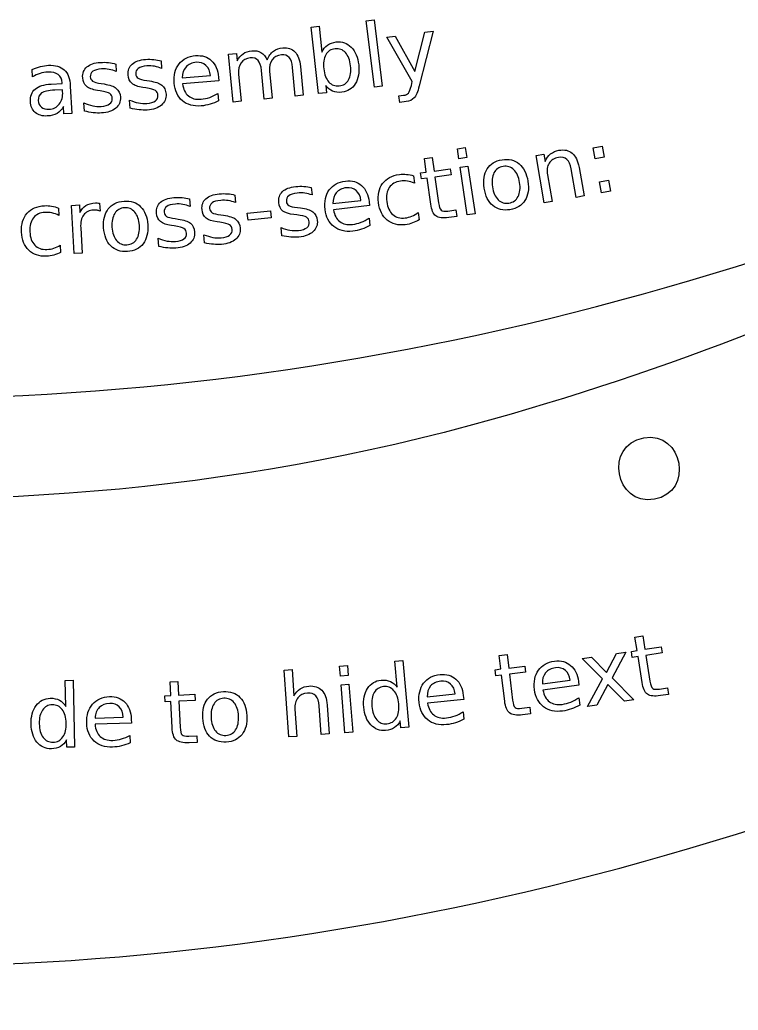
# Model space of a CAD drawing. Extents: x 2 to 268, y -2 to 104.
# Drawn here: x 216.63 to 239.65, y -0.57 to 31.19 of the extents above; entities that cross this region are included whole.
import ezdxf

# ---------------------------------------------------------------- set-up
doc = ezdxf.new("R2010")
doc.units = 0
doc.layers.add('all_text', color=7, linetype='CONTINUOUS')
doc.layers.add('original', color=7, linetype='CONTINUOUS')

msp = doc.modelspace()

# ---------------------------------------------------------------- linework, layer by layer
at = {"layer": 'all_text', "color": 7}
for points in [[(227.73503, 31.15632), (227.98671, 31.18722), (228.2478, 29.05895), (227.99613, 29.02805)], [(224.55821, 29.90715)], [(227.23188, 29.71202)], [(222.99976, 29.34899)], [(230.65722, 27.05226), (230.90808, 27.08916), (230.95478, 26.77149), (230.70392, 26.73459)], [(235.00523, 27.07716), (235.29102, 27.13076), (235.35552, 26.78674), (235.06973, 26.73314)], [(232.08865, 26.69958)], [(230.74462, 26.45782), (230.99548, 26.49472), (231.21992, 24.96772), (230.96905, 24.93082)], [(232.1221, 26.48723)], [(234.55344, 26.45587)], [(235.20972, 25.98685), (235.4955, 26.04045), (235.56, 25.69643), (235.27421, 25.64283)], [(219.97265, 25.37439)], [(219.98685, 25.15988)], [(227.82684, 25.35245)], [(223.92374, 24.98945), (224.66318, 25.05965), (224.68458, 24.83467), (223.94515, 24.76447)], [(236.05576, 10.90606), (235.61092, 10.08286), (236.30535, 9.38269), (236.00939, 9.33989), (235.47798, 9.87567), (235.12017, 9.21127), (234.82421, 9.16847), (235.30188, 10.0535), (234.65373, 10.70328), (234.94968, 10.74608), (235.43346, 10.26049), (235.7598, 10.86326)], [(226.87824, 10.46533), (227.13096, 10.48593), (227.15706, 10.1659), (226.90433, 10.1453)], [(226.92704, 9.86649), (227.17977, 9.88709), (227.30506, 8.34878), (227.05233, 8.32818)], [(234.53563, 9.97205)], [(223.15724, 9.64719)], [(228.72732, 9.78702)], [(223.16924, 9.43255)], [(226.4803, 9.21615)], [(230.84579, 9.52174)], [(227.91522, 9.17271)], [(217.2551, 8.61468)], [(220.2038, 8.76209)]]:
    msp.add_lwpolyline(points, close=True, dxfattribs=at)
for points in [[(226.43516, 29.07978), (226.46116, 28.84974), (226.20784, 28.82114), (225.96724, 30.95182), (226.22056, 30.98042), (226.31424, 30.15063)], [(229.18113, 29.08592), (229.21103, 29.20664), (228.3929, 30.63019), (228.65929, 30.66549), (229.29584, 29.53205), (229.61558, 30.79207), (229.88197, 30.82737), (229.43123, 29.06626)], [(221.16087, 29.86854), (221.16091, 29.86809)], [(221.16091, 29.86809), (221.17771, 29.62891)], [(223.64228, 29.44214), (223.72608, 28.57387), (223.47232, 28.54937), (223.32409, 30.08563), (223.57785, 30.11013), (223.60085, 29.87146)], [(217.04362, 29.3599), (217.03172, 29.59386)], [(219.70799, 29.76744), (219.70801, 29.76785)], [(219.70801, 29.76785), (219.72261, 29.52851)], [(224.63674, 29.53811), (224.72054, 28.66984), (224.46678, 28.64534), (224.37808, 29.56436)], [(225.62552, 29.69301), (225.71502, 28.76577), (225.46127, 28.74127), (225.37257, 29.66029)], [(220.70226, 29.23902), (220.79026, 29.22582)], [(221.84008, 29.32842), (222.74101, 29.40276)], [(222.99975, 29.34906), (223.00975, 29.22545), (221.84773, 29.13125)], [(217.63758, 29.12504), (217.99266, 29.14314), (217.99166, 29.16794)], [(218.00562, 28.88861), (218.00262, 28.94501), (217.7509, 28.93218)], [(218.25067, 29.06246), (218.29537, 28.18303), (218.04214, 28.17013), (218.03024, 28.40409)], [(218.25091, 29.06252), (218.25067, 29.06246)], [(219.20672, 28.90899), (219.11742, 28.92429)], [(219.24356, 29.14318), (219.33136, 29.12918)], [(220.66768, 29.00495), (220.57828, 29.01935)], [(220.16788, 28.35365), (220.14948, 28.61483)], [(222.9824, 28.82913), (223.0018, 28.59014)], [(229.01131, 28.56308), (228.81049, 28.53648), (228.78259, 28.74687), (228.93013, 28.76637)], [(218.70078, 28.26236), (218.68488, 28.5237)], [(229.80007, 25.27893), (229.68467, 26.10879), (229.5004, 26.08319), (229.4733, 26.27837), (229.65756, 26.30397), (229.59716, 26.73801), (229.84971, 26.77316)], [(229.84971, 26.77316), (229.91011, 26.33912), (230.42741, 26.41102), (230.45451, 26.21584), (229.93721, 26.14394), (230.05262, 25.31408)], [(233.54135, 26.21951), (233.69099, 25.36014), (233.43983, 25.31644), (233.17507, 26.83696), (233.42623, 26.88066), (233.46733, 26.64444)], [(234.55344, 26.45588), (234.71324, 25.53813), (234.46344, 25.49463), (234.30505, 26.40423)], [(229.24875, 26.18809), (229.24872, 26.18797)], [(229.24872, 26.18797), (229.27892, 25.95288)], [(225.97278, 25.80906), (225.9729, 25.8086)], [(225.9729, 25.8086), (225.9977, 25.57011)], [(222.06988, 25.44338), (222.06996, 25.44354)], [(222.06996, 25.44354), (222.08826, 25.20446)], [(223.52093, 25.56617), (223.52097, 25.56671)], [(223.52097, 25.56671), (223.54157, 25.32782)], [(217.87214, 25.15236), (217.87217, 25.15225)], [(217.87217, 25.15225), (217.88367, 24.91551)], [(218.5829, 24.51996), (218.6293, 23.70824), (218.37477, 23.69374), (218.28677, 25.23463), (218.54129, 25.24913), (218.55499, 25.00975)], [(219.18658, 25.30902), (219.20275, 25.04963)], [(225.53544, 25.16507), (225.62374, 25.15487)], [(226.66857, 25.29199), (227.56641, 25.39723)], [(227.82684, 25.35243), (227.84114, 25.22923), (226.68305, 25.09527)], [(230.35275, 25.05668), (230.61072, 25.09258), (230.63992, 24.88238), (230.38195, 24.84648)], [(221.61518, 24.81146), (221.70318, 24.79886)], [(223.07249, 24.93061), (223.16059, 24.91881)], [(225.50858, 24.92945), (225.41868, 24.94085)], [(227.82741, 24.83227), (227.85491, 24.59408)], [(229.40035, 25.00663), (229.43015, 24.77427)], [(221.58193, 24.57683), (221.49243, 24.59073)], [(223.04158, 24.69504), (222.95188, 24.70804)], [(225.03065, 24.2621), (225.00365, 24.52252)], [(221.08608, 23.92244), (221.06608, 24.1835)], [(222.55214, 24.03595), (222.52964, 24.29681)], [(217.93008, 23.96309), (217.94148, 23.7291)], [(236.57502, 9.93999), (236.44547, 10.76776), (236.26167, 10.73896), (236.23117, 10.93365), (236.41497, 10.96245), (236.34717, 11.39539), (236.59903, 11.43481)], [(236.59903, 11.43481), (236.66683, 11.00187), (237.18282, 11.08267), (237.21332, 10.88798), (236.69733, 10.80718), (236.82688, 9.97941)], [(232.17129, 9.34413), (232.07159, 10.17602), (231.88688, 10.15392), (231.86348, 10.34958), (232.04819, 10.37168), (231.99599, 10.80678), (232.24915, 10.83712)], [(232.24915, 10.83712), (232.30135, 10.40202), (232.81991, 10.46422), (232.84331, 10.26856), (232.32475, 10.20636), (232.42445, 9.37447)], [(228.72727, 9.787), (228.65227, 10.61871), (228.9048, 10.64151), (229.09752, 8.50596), (228.84498, 8.48316), (228.82418, 8.71374)], [(225.44975, 9.08156), (225.51315, 8.21157), (225.25888, 8.19307), (225.10297, 10.33162), (225.35723, 10.35012), (225.41833, 9.51174)], [(218.10689, 9.17264), (218.08829, 10.00752), (218.34179, 10.01352), (218.38969, 7.86983), (218.13619, 7.86383), (218.13119, 8.09528)], [(221.51517, 8.49052), (221.47587, 9.32744), (221.29004, 9.31844), (221.28104, 9.51528), (221.46687, 9.52428), (221.44627, 9.96202), (221.70092, 9.97402)], [(221.70092, 9.97402), (221.72152, 9.53629), (222.24322, 9.56079), (222.25222, 9.36395), (221.73052, 9.33945), (221.76982, 8.50253)], [(233.3784, 9.89425), (234.27457, 10.01293)], [(234.53564, 9.97203), (234.55174, 9.84905), (233.39578, 9.69776)], [(229.6868, 9.47624), (230.58592, 9.56993)], [(237.1314, 9.72718), (237.38871, 9.76748), (237.42151, 9.55782), (237.16419, 9.51752)], [(226.48032, 9.21612), (226.54802, 8.28703), (226.29513, 8.26863), (226.22803, 9.18947)], [(230.84576, 9.52183), (230.85846, 9.39845), (229.69873, 9.27938)], [(234.54396, 9.45197), (234.57506, 9.21422)], [(218.10714, 9.17268), (218.10689, 9.17264)], [(230.83962, 9.00167), (230.86412, 8.76315)], [(232.71969, 9.11143), (232.97829, 9.14243), (233.00349, 8.93172), (232.74489, 8.90072)], [(220.20375, 8.76209), (220.20775, 8.63813), (219.04256, 8.59983)], [(219.04442, 8.79701), (219.94788, 8.82809)], [(220.16143, 8.24367), (220.16943, 8.00402)], [(222.04525, 8.21886), (222.30541, 8.23106), (222.31541, 8.01907), (222.05525, 8.00687)]]:
    msp.add_lwpolyline(points, dxfattribs=at)
for points in [[(226.774, 30.47577), (226.960227, 30.49677), (227.11966, 30.439887), (227.2523, 30.30512)], [(223.78785, 30.09994), (223.863997, 30.152473), (223.957393, 30.184107), (224.06804, 30.19484)], [(224.06804, 30.19484), (224.179607, 30.20564), (224.276987, 30.18644), (224.36018, 30.13724)], [(224.55823, 29.90707), (224.610363, 30.02655), (224.67773, 30.1175), (224.76033, 30.17992)], [(224.76033, 30.17992), (224.842917, 30.24232), (224.943647, 30.279267), (225.06252, 30.29076)], [(225.06252, 30.29076), (225.222547, 30.306227), (225.351423, 30.2619), (225.44915, 30.15778)], [(226.31424, 30.15063), (226.356907, 30.247903), (226.415917, 30.322983), (226.49127, 30.37587)], [(226.73619, 30.25791), (226.60291, 30.242843), (226.503907, 30.178043), (226.43918, 30.06351)], [(226.49127, 30.37587), (226.56747, 30.429803), (226.661713, 30.463103), (226.774, 30.47577)], [(227.0677, 30.13448), (226.979973, 30.23182), (226.86947, 30.272963), (226.73619, 30.25791)], [(227.2523, 30.30512), (227.385847, 30.170427), (227.466227, 29.982577), (227.49344, 29.74157)], [(220.23413, 29.76735), (220.331223, 29.853383), (220.47416, 29.903047), (220.66294, 29.91634)], [(220.66294, 29.91634), (220.75642, 29.923007), (220.84488, 29.92234), (220.92832, 29.91434)], [(220.92832, 29.91434), (221.011767, 29.906407), (221.089283, 29.89114), (221.16087, 29.86854)], [(221.73513, 29.77052), (221.85955, 29.929913), (222.037137, 30.01896), (222.26789, 30.03766)], [(222.26789, 30.03766), (222.474837, 30.054393), (222.643703, 30.00079), (222.77449, 29.87685)], [(222.77449, 29.87685), (222.906123, 29.75387), (222.981213, 29.577917), (222.99976, 29.34899)], [(223.60085, 29.87146), (223.649383, 29.971207), (223.711717, 30.047367), (223.78785, 30.09994)], [(224.01653, 29.96834), (223.887597, 29.955873), (223.789413, 29.902097), (223.72198, 29.80701)], [(224.26827, 29.88464), (224.20927, 29.950973), (224.125357, 29.978873), (224.01653, 29.96834)], [(224.37808, 29.56436), (224.363813, 29.7125), (224.32721, 29.81926), (224.26827, 29.88464)], [(224.36018, 30.13724), (224.444293, 30.088107), (224.510303, 30.01141), (224.55821, 29.90715)], [(224.71634, 29.90436), (224.64882, 29.81016), (224.622287, 29.688077), (224.63674, 29.53811)], [(225.01376, 30.06457), (224.882993, 30.05197), (224.783853, 29.998567), (224.71634, 29.90436)], [(225.26276, 29.98057), (225.20376, 30.046837), (225.12076, 30.074837), (225.01376, 30.06457)], [(225.37257, 29.66029), (225.35837, 29.807517), (225.321767, 29.914277), (225.26276, 29.98057)], [(225.44915, 30.15778), (225.54679, 30.0546), (225.60558, 29.899677), (225.62552, 29.69301)], [(226.43918, 30.06351), (226.375247, 29.94997), (226.353747, 29.80054), (226.37468, 29.61522)], [(227.2319, 29.71202), (227.210967, 29.89734), (227.156233, 30.03816), (227.0677, 30.13448)], [(217.03172, 29.59386), (217.122573, 29.634327), (217.211137, 29.665493), (217.29741, 29.68736)], [(217.29741, 29.68736), (217.383637, 29.71016), (217.46804, 29.72366), (217.55062, 29.72786)], [(217.55062, 29.72786), (217.773573, 29.739193), (217.94304, 29.689857), (218.05902, 29.57985)], [(218.05902, 29.57985), (218.175, 29.46985), (218.238963, 29.297407), (218.25091, 29.06252)], [(218.64674, 29.3305), (218.63794, 29.47538), (218.682473, 29.59038), (218.78034, 29.6755)], [(218.78034, 29.6755), (218.87824, 29.76062), (219.02164, 29.808933), (219.21054, 29.82044)], [(218.97391, 29.53541), (218.91391, 29.493077), (218.886243, 29.433407), (218.89091, 29.3564)], [(219.25374, 29.61041), (219.128113, 29.602743), (219.034837, 29.577743), (218.97391, 29.53541)], [(219.21054, 29.82044), (219.304073, 29.82644), (219.392523, 29.824773), (219.47589, 29.81544)], [(219.49475, 29.59751), (219.416603, 29.611177), (219.336267, 29.615477), (219.25374, 29.61041)], [(219.47589, 29.81544), (219.559257, 29.806707), (219.636623, 29.790707), (219.70799, 29.76744)], [(219.72261, 29.52851), (219.648843, 29.560843), (219.57289, 29.583843), (219.49475, 29.59751)], [(220.10379, 29.4211), (220.09359, 29.565893), (220.137037, 29.68131), (220.23413, 29.76735)], [(220.42898, 29.62871), (220.36938, 29.585843), (220.34228, 29.525913), (220.34768, 29.44892)], [(220.70809, 29.70641), (220.582537, 29.697543), (220.4895, 29.671643), (220.42898, 29.62871)], [(220.94921, 29.69571), (220.870943, 29.708643), (220.79057, 29.71221), (220.70809, 29.70641)], [(221.17771, 29.62891), (221.10365, 29.66051), (221.027483, 29.682777), (220.94921, 29.69571)], [(221.58037, 29.15518), (221.55997, 29.407), (221.611557, 29.612113), (221.73513, 29.77052)], [(221.95841, 29.67673), (221.880623, 29.590237), (221.84118, 29.474133), (221.84008, 29.32842)], [(222.28799, 29.82372), (222.146977, 29.81232), (222.037117, 29.763323), (221.95841, 29.67673)], [(222.59744, 29.72432), (222.515673, 29.800647), (222.412523, 29.83378), (222.28799, 29.82372)], [(222.74101, 29.40276), (222.72801, 29.54088), (222.680153, 29.648067), (222.59744, 29.72432)], [(223.72198, 29.80701), (223.654467, 29.712817), (223.6279, 29.591193), (223.64228, 29.44214)], [(226.37468, 29.61522), (226.395613, 29.429907), (226.44994, 29.28858), (226.53766, 29.19124)], [(227.16618, 29.26221), (227.230913, 29.37677), (227.252813, 29.526707), (227.23188, 29.71202)], [(227.49344, 29.74157), (227.52064, 29.50057), (227.484173, 29.29953), (227.38404, 29.13845)], [(217.27964, 29.46711), (217.19722, 29.441777), (217.118547, 29.40604), (217.04362, 29.3599)], [(217.53539, 29.51181), (217.44731, 29.507143), (217.36206, 29.492243), (217.27964, 29.46711)], [(217.86233, 29.43181), (217.78291, 29.492143), (217.67393, 29.51881), (217.53539, 29.51181)], [(217.99166, 29.16794), (217.98566, 29.284467), (217.94255, 29.372423), (217.86233, 29.43181)], [(218.76845, 29.05489), (218.69457, 29.119423), (218.654, 29.211293), (218.64674, 29.3305)], [(218.89091, 29.3564), (218.894243, 29.297733), (218.919543, 29.252793), (218.96681, 29.22158)], [(218.96681, 29.22158), (219.013743, 29.191313), (219.105993, 29.16518), (219.24356, 29.14318)], [(220.2281, 29.14665), (220.153613, 29.21045), (220.112177, 29.301933), (220.10379, 29.4211)], [(220.34768, 29.44892), (220.35168, 29.390253), (220.37738, 29.345553), (220.42478, 29.31482)], [(220.42478, 29.31482), (220.47198, 29.28502), (220.564473, 29.259753), (220.70226, 29.23902)], [(220.79026, 29.22582), (220.972587, 29.199953), (221.103807, 29.154397), (221.18392, 29.08915)], [(226.87039, 29.06933), (227.00367, 29.084397), (227.102267, 29.14869), (227.16618, 29.26221)], [(216.97061, 28.56541), (216.96181, 28.738817), (217.012967, 28.8725), (217.12408, 28.96646)], [(217.12408, 28.96646), (217.23612, 29.060467), (217.407287, 29.113327), (217.63758, 29.12504)], [(217.7509, 28.93218), (217.546293, 28.92178), (217.40573, 28.89118), (217.32921, 28.84038)], [(219.11742, 28.92429), (218.9586, 28.947757), (218.842277, 28.99129), (218.76845, 29.05489)], [(219.51715, 28.82159), (219.469083, 28.855457), (219.365607, 28.88459), (219.20672, 28.90899)], [(219.33136, 29.12918), (219.513433, 29.101647), (219.64422, 29.054853), (219.72372, 28.9888)], [(219.72372, 28.9888), (219.804073, 28.923733), (219.848077, 28.828393), (219.85573, 28.70278)], [(220.57828, 29.01935), (220.419247, 29.041283), (220.30252, 29.083717), (220.2281, 29.14665)], [(220.97893, 28.92045), (220.93053, 28.953917), (220.82678, 28.982083), (220.66768, 29.00495)], [(221.06013, 28.76731), (221.055463, 28.836037), (221.028397, 28.887083), (220.97893, 28.92045)], [(221.18392, 29.08915), (221.264887, 29.024883), (221.30979, 28.92996), (221.31863, 28.80438)], [(221.84161, 28.59291), (221.68719, 28.724183), (221.60011, 28.911607), (221.58037, 29.15518)], [(221.84773, 29.13125), (221.872797, 28.958163), (221.93575, 28.82962), (222.03659, 28.74562)], [(226.65812, 28.89833), (226.572733, 28.933997), (226.498413, 28.99448), (226.43516, 29.07978)], [(226.53766, 29.19124), (226.626193, 29.09492), (226.737103, 29.054283), (226.87039, 29.06933)], [(226.95584, 28.86543), (226.843553, 28.852763), (226.744313, 28.86373), (226.65812, 28.89833)], [(227.38404, 29.13845), (227.2848, 28.97747), (227.142067, 28.886463), (226.95584, 28.86543)], [(229.08483, 28.83687), (229.118763, 28.874737), (229.150863, 28.957753), (229.18113, 29.08592)], [(229.43123, 29.06626), (229.384297, 28.874707), (229.33081, 28.74669), (229.27077, 28.68221)], [(217.32921, 28.84038), (217.252683, 28.78958), (217.21729, 28.70775), (217.22303, 28.59489)], [(217.22303, 28.59489), (217.227697, 28.504977), (217.260697, 28.434907), (217.32203, 28.38468)], [(217.89786, 28.48436), (217.9781, 28.588713), (218.01402, 28.723463), (218.00562, 28.88861)], [(219.51125, 28.4885), (219.572917, 28.5337), (219.601483, 28.593427), (219.59695, 28.66768)], [(219.59695, 28.66768), (219.59295, 28.736453), (219.56635, 28.787757), (219.51715, 28.82159)], [(219.85573, 28.70278), (219.864463, 28.559727), (219.81451, 28.443013), (219.70587, 28.35264)], [(220.14948, 28.61483), (220.246373, 28.57283), (220.341053, 28.542663), (220.43352, 28.52433)], [(220.70546, 28.50753), (220.8246, 28.51593), (220.914823, 28.54253), (220.97613, 28.58733)], [(220.97613, 28.58733), (221.037397, 28.633063), (221.065397, 28.693057), (221.06013, 28.76731)], [(221.31863, 28.80438), (221.328697, 28.66142), (221.279847, 28.544243), (221.17208, 28.45285)], [(222.44272, 28.42594), (222.19732, 28.406073), (221.99695, 28.46173), (221.84161, 28.59291)], [(222.03659, 28.74562), (222.13825, 28.662607), (222.272867, 28.627887), (222.44044, 28.64146)], [(222.44044, 28.64146), (222.537507, 28.649327), (222.6304, 28.668827), (222.71912, 28.69996)], [(222.71912, 28.69996), (222.80876, 28.73116), (222.89652, 28.774217), (222.9824, 28.82913)], [(223.0018, 28.59014), (222.91426, 28.54434), (222.82369, 28.507507), (222.73009, 28.47964)], [(228.93013, 28.76637), (228.99935, 28.775503), (229.050917, 28.799003), (229.08483, 28.83687)], [(229.27077, 28.68221), (229.210703, 28.617743), (229.124217, 28.578033), (229.01131, 28.56308)], [(217.12775, 28.21603), (217.03055, 28.300317), (216.97817, 28.416777), (216.97061, 28.56541)], [(217.32203, 28.38468), (217.384297, 28.335413), (217.466367, 28.31338), (217.56824, 28.31858)], [(217.56824, 28.31858), (217.708613, 28.325713), (217.818487, 28.380973), (217.89786, 28.48436)], [(218.03024, 28.40409), (217.977173, 28.307563), (217.908673, 28.23463), (217.82474, 28.18529)], [(218.68488, 28.5237), (218.78138, 28.480833), (218.875773, 28.449767), (218.96806, 28.4305)], [(218.96806, 28.4305), (219.060293, 28.412167), (219.150887, 28.405733), (219.23984, 28.4112)], [(219.23984, 28.4112), (219.359047, 28.418467), (219.449517, 28.444233), (219.51125, 28.4885)], [(219.70587, 28.35264), (219.598163, 28.26232), (219.445277, 28.211127), (219.24721, 28.19906)], [(220.45472, 28.30195), (220.364727, 28.311283), (220.269113, 28.328517), (220.16788, 28.35365)], [(220.43352, 28.52433), (220.52592, 28.506863), (220.616567, 28.501263), (220.70546, 28.50753)], [(220.71489, 28.29495), (220.63241, 28.28895), (220.545687, 28.291283), (220.45472, 28.30195)], [(221.17208, 28.45285), (221.065233, 28.361517), (220.912837, 28.308883), (220.71489, 28.29495)], [(222.73009, 28.47964), (222.63649, 28.451773), (222.5407, 28.433873), (222.44272, 28.42594)], [(217.51156, 28.10309), (217.353747, 28.09509), (217.22581, 28.132737), (217.12775, 28.21603)], [(217.82474, 28.18529), (217.740733, 28.13689), (217.63634, 28.10949), (217.51156, 28.10309)], [(218.98711, 28.20806), (218.89721, 28.21826), (218.801767, 28.23636), (218.70078, 28.26236)], [(219.24721, 28.19906), (219.164683, 28.193727), (219.077983, 28.196727), (218.98711, 28.20806)], [(233.64206, 26.88608), (233.71564, 26.94548), (233.805377, 26.984417), (233.91127, 27.00289)], [(233.91127, 27.00289), (234.08595, 27.03329), (234.227547, 27.00199), (234.33606, 26.90899)], [(231.60767, 26.40598), (231.70963, 26.567173), (231.869957, 26.66504), (232.08865, 26.69958)], [(232.0886, 26.69958), (232.306387, 26.73398), (232.48862, 26.690213), (232.6353, 26.56828)], [(233.46733, 26.64444), (233.51113, 26.746253), (233.569373, 26.8268), (233.64206, 26.88608)], [(233.89343, 26.77598), (233.758577, 26.752513), (233.659717, 26.691007), (233.59685, 26.59146)], [(234.16462, 26.71268), (234.096053, 26.774413), (234.005657, 26.795513), (233.89343, 26.77598)], [(234.30505, 26.40423), (234.279983, 26.548137), (234.233173, 26.650953), (234.16462, 26.71268)], [(234.33606, 26.90899), (234.444413, 26.816883), (234.516873, 26.665843), (234.55344, 26.45587)], [(231.51537, 25.78872), (231.475837, 26.039173), (231.506603, 26.244927), (231.60767, 26.40598)], [(232.1221, 26.48723), (231.987793, 26.46603), (231.889933, 26.396633), (231.82852, 26.27904)], [(232.4644, 26.37806), (232.369593, 26.471907), (232.255493, 26.508297), (232.1221, 26.48723)], [(232.64917, 25.96778), (232.620637, 26.148367), (232.559047, 26.285127), (232.4644, 26.37806)], [(232.6353, 26.56828), (232.781973, 26.446347), (232.875087, 26.260153), (232.91464, 26.0097)], [(233.59685, 26.59146), (233.533983, 26.49192), (233.515483, 26.367937), (233.54135, 26.21951)], [(228.25803, 25.93955), (228.377263, 26.10027), (228.55625, 26.19595), (228.79499, 26.22659)], [(228.79499, 26.22659), (228.872443, 26.236523), (228.949127, 26.23819), (229.02504, 26.23159)], [(229.02504, 26.23159), (229.100833, 26.22559), (229.175403, 26.21109), (229.24875, 26.18809)], [(231.82852, 26.27904), (231.766987, 26.16236), (231.75062, 26.01282), (231.77942, 25.83042)], [(225.04991, 25.67703), (225.144097, 25.766237), (225.28531, 25.820613), (225.47355, 25.84016)], [(225.47355, 25.84016), (225.56675, 25.849827), (225.655183, 25.85216), (225.73885, 25.84716)], [(225.73885, 25.84716), (225.82251, 25.841827), (225.900487, 25.829127), (225.97278, 25.80906)], [(226.41494, 25.11006), (226.385873, 25.361027), (226.430393, 25.567787), (226.5485, 25.73034)], [(226.5485, 25.73034), (226.66738, 25.893913), (226.841807, 25.989), (227.07178, 26.0156)], [(227.09922, 25.80237), (226.95868, 25.786103), (226.850567, 25.733367), (226.77488, 25.64416)], [(227.07178, 26.0156), (227.278027, 26.039467), (227.448633, 25.99169), (227.5836, 25.87227)], [(227.41189, 25.71367), (227.327557, 25.78715), (227.223333, 25.816717), (227.09922, 25.80237)], [(227.5836, 25.87227), (227.719373, 25.753877), (227.800453, 25.580603), (227.82684, 25.35245)], [(228.12862, 25.32413), (228.096553, 25.573803), (228.13969, 25.778943), (228.25803, 25.93955)], [(228.4733, 25.8102), (228.396307, 25.695653), (228.369807, 25.54498), (228.3938, 25.35818)], [(228.83328, 26.01478), (228.670173, 25.993847), (228.55018, 25.925653), (228.4733, 25.8102)], [(229.0531, 26.01278), (228.979453, 26.023713), (228.90618, 26.02438), (228.83328, 26.01478)], [(229.27892, 25.95288), (229.202813, 25.982947), (229.12754, 26.002913), (229.0531, 26.01278)], [(231.79335, 25.22993), (231.647443, 25.35291), (231.554783, 25.539173), (231.51537, 25.78872)], [(231.77942, 25.83042), (231.80822, 25.648027), (231.8695, 25.510287), (231.96326, 25.4172)], [(232.60007, 25.51917), (232.66147, 25.636757), (232.677837, 25.786293), (232.64917, 25.96778)], [(232.91464, 26.0097), (232.95404, 25.760153), (232.92284, 25.55433), (232.82104, 25.39223)], [(221.14377, 25.33663), (221.240343, 25.423257), (221.38298, 25.473787), (221.57168, 25.48822)], [(221.57168, 25.48822), (221.665113, 25.495353), (221.753573, 25.495207), (221.83706, 25.48778)], [(221.83706, 25.48778), (221.920553, 25.48038), (221.99816, 25.46558), (222.06988, 25.44338)], [(222.47108, 25.10221), (222.458613, 25.24683), (222.500223, 25.362923), (222.59591, 25.45049)], [(222.59591, 25.45049), (222.691623, 25.538057), (222.833753, 25.589983), (223.0223, 25.60627)], [(223.0223, 25.60627), (223.11566, 25.614337), (223.20412, 25.615003), (223.28768, 25.60827)], [(223.31204, 25.39102), (223.233573, 25.402687), (223.153153, 25.40502), (223.07078, 25.39802)], [(223.28768, 25.60827), (223.371247, 25.601603), (223.448997, 25.58757), (223.52093, 25.56617)], [(224.93113, 25.32664), (224.91613, 25.47102), (224.955723, 25.587817), (225.04991, 25.67703)], [(225.24939, 25.54541), (225.191257, 25.50061), (225.166157, 25.439817), (225.17409, 25.36303)], [(225.52577, 25.63231), (225.400583, 25.61931), (225.308457, 25.590343), (225.24939, 25.54541)], [(225.76711, 25.62931), (225.688457, 25.639643), (225.60801, 25.640643), (225.52577, 25.63231)], [(225.9977, 25.57011), (225.922627, 25.599243), (225.845763, 25.618977), (225.76711, 25.62931)], [(226.77488, 25.64416), (226.7001, 25.555053), (226.664663, 25.437663), (226.66857, 25.29199)], [(227.56641, 25.39723), (227.548677, 25.534823), (227.49717, 25.640303), (227.41189, 25.71367)], [(231.96326, 25.4172), (232.05778, 25.325173), (232.172647, 25.289837), (232.30786, 25.31119)], [(232.30786, 25.31119), (232.441253, 25.332257), (232.538657, 25.401583), (232.60007, 25.51917)], [(216.86494, 24.98317), (216.99648, 25.133983), (217.182457, 25.215247), (217.42287, 25.22696)], [(217.42287, 25.22696), (217.500863, 25.23096), (217.577427, 25.226427), (217.65256, 25.21336)], [(217.65256, 25.21336), (217.727647, 25.20136), (217.80084, 25.181027), (217.87214, 25.15236)], [(218.55499, 25.00975), (218.602857, 25.106337), (218.668153, 25.179537), (218.75088, 25.22935)], [(218.75088, 25.22935), (218.83356, 25.280083), (218.935893, 25.308917), (219.05788, 25.31585)], [(219.10715, 25.08003), (219.073683, 25.086697), (219.03676, 25.088697), (218.99638, 25.08603)], [(219.05788, 25.31585), (219.07528, 25.316517), (219.094613, 25.31624), (219.11588, 25.31502)], [(219.11588, 25.31502), (219.13708, 25.314393), (219.160647, 25.312393), (219.18658, 25.30902)], [(219.31935, 24.51913), (219.302617, 24.772137), (219.351857, 24.974263), (219.46707, 25.12551)], [(219.46707, 25.12551), (219.583203, 25.276823), (219.75173, 25.359783), (219.97265, 25.37439)], [(219.98685, 25.15988), (219.851183, 25.15088), (219.747447, 25.09062), (219.67564, 24.9791)], [(219.97265, 25.37439), (220.192657, 25.388923), (220.37018, 25.328847), (220.50522, 25.19416)], [(220.31787, 25.02019), (220.231943, 25.12223), (220.121603, 25.168793), (219.98685, 25.15988)], [(220.50522, 25.19416), (220.64026, 25.05946), (220.716147, 24.865607), (220.73288, 24.6126)], [(221.01552, 24.9896), (221.004453, 25.134333), (221.047203, 25.25001), (221.14377, 25.33663)], [(221.33955, 25.19946), (221.280217, 25.156193), (221.253483, 25.096103), (221.25935, 25.01919)], [(221.61819, 25.27886), (221.49269, 25.26926), (221.39981, 25.242793), (221.33955, 25.19946)], [(221.85937, 25.26986), (221.781023, 25.282327), (221.70063, 25.285327), (221.61819, 25.27886)], [(222.08826, 25.20446), (222.014013, 25.23566), (221.937717, 25.25746), (221.85937, 25.26986)], [(222.59973, 24.82978), (222.524237, 24.892447), (222.481353, 24.983257), (222.47108, 25.10221)], [(222.79294, 25.31592), (222.734007, 25.27212), (222.707873, 25.211767), (222.71454, 25.13486)], [(222.71454, 25.13486), (222.719873, 25.07626), (222.746307, 25.031977), (222.79384, 25.00201)], [(223.07078, 25.39802), (222.945387, 25.387153), (222.852773, 25.359787), (222.79294, 25.31592)], [(223.54157, 25.32782), (223.467017, 25.358287), (223.390507, 25.379353), (223.31204, 25.39102)], [(225.06447, 25.05647), (224.98791, 25.117803), (224.943463, 25.20786), (224.93113, 25.32664)], [(225.17409, 25.36303), (225.18009, 25.304563), (225.207257, 25.260743), (225.25559, 25.23157)], [(225.25559, 25.23157), (225.30379, 25.203303), (225.397073, 25.181137), (225.53544, 25.16507)], [(225.62374, 25.15487), (225.806827, 25.13507), (225.939487, 25.093887), (226.02172, 25.03132)], [(226.69531, 24.55708), (226.536477, 24.68298), (226.44302, 24.867307), (226.41494, 25.11006)], [(226.68305, 25.09527), (226.71405, 24.923143), (226.781373, 24.796833), (226.88502, 24.71634)], [(228.40754, 24.76391), (228.253173, 24.891363), (228.1602, 25.078103), (228.12862, 25.32413)], [(228.3938, 25.35818), (228.4178, 25.17138), (228.48156, 25.03183), (228.58508, 24.93953)], [(229.96568, 24.89848), (229.881853, 24.961013), (229.82665, 25.08783), (229.80007, 25.27893)], [(230.05262, 25.31408), (230.069953, 25.18942), (230.09792, 25.111687), (230.13652, 25.08088)], [(232.34141, 25.09884), (232.122717, 25.064307), (231.94003, 25.108003), (231.79335, 25.22993)], [(232.82104, 25.39223), (232.719073, 25.23103), (232.559197, 25.133233), (232.34141, 25.09884)], [(216.68738, 24.37988), (216.675113, 24.6313), (216.7343, 24.832397), (216.86494, 24.98317)], [(217.06934, 24.83725), (216.983553, 24.729137), (216.945243, 24.581027), (216.95441, 24.39292)], [(217.44434, 25.01281), (217.280087, 25.00481), (217.155087, 24.94629), (217.06934, 24.83725)], [(217.66329, 24.99311), (217.59073, 25.009777), (217.517747, 25.016343), (217.44434, 25.01281)], [(217.88367, 24.91551), (217.810177, 24.95151), (217.736717, 24.977377), (217.66329, 24.99311)], [(218.6742, 24.92684), (218.60336, 24.829853), (218.572927, 24.694227), (218.5829, 24.51996)], [(218.99638, 25.08603), (218.853293, 25.07783), (218.7459, 25.024767), (218.6742, 24.92684)], [(219.20275, 25.04963), (219.17335, 25.064497), (219.141483, 25.07463), (219.10715, 25.08003)], [(219.67564, 24.9791), (219.60378, 24.868467), (219.573947, 24.721023), (219.58614, 24.53677)], [(220.46477, 24.59487), (220.452703, 24.777297), (220.403737, 24.91907), (220.31787, 25.02019)], [(221.14149, 24.71591), (221.066617, 24.77931), (221.024627, 24.87054), (221.01552, 24.9896)], [(221.25935, 25.01919), (221.264017, 24.96059), (221.289983, 24.916047), (221.33725, 24.88556)], [(221.33725, 24.88556), (221.38465, 24.856027), (221.477293, 24.831327), (221.61518, 24.81146)], [(221.70318, 24.79886), (221.88566, 24.774127), (222.017153, 24.72936), (222.09766, 24.66456)], [(222.95188, 24.70804), (222.79252, 24.72744), (222.675137, 24.76802), (222.59973, 24.82978)], [(222.79384, 25.00201), (222.841507, 24.972943), (222.93439, 24.949143), (223.07249, 24.93061)], [(223.16059, 24.91881), (223.343303, 24.895877), (223.475233, 24.852403), (223.55638, 24.78839)], [(223.55638, 24.78839), (223.638353, 24.72539), (223.684757, 24.631193), (223.69559, 24.5058)], [(225.41868, 24.94085), (225.259013, 24.957517), (225.140943, 24.996057), (225.06447, 25.05647)], [(225.82246, 24.85535), (225.772993, 24.88715), (225.668367, 24.91185), (225.50858, 24.92945)], [(225.90876, 24.70499), (225.901627, 24.773523), (225.87286, 24.823643), (225.82246, 24.85535)], [(226.02172, 25.03132), (226.104773, 24.969787), (226.1528, 24.876407), (226.1658, 24.75118)], [(227.56871, 24.69414), (227.65723, 24.728407), (227.743463, 24.77445), (227.82741, 24.83227)], [(228.58508, 24.93953), (228.688507, 24.848137), (228.821773, 24.81291), (228.98488, 24.83385)], [(228.98488, 24.83385), (229.05778, 24.843183), (229.12854, 24.861983), (229.19716, 24.89025)], [(229.19716, 24.89025), (229.266573, 24.919517), (229.334303, 24.95831), (229.40035, 25.00663)], [(229.43015, 24.77427), (229.364217, 24.73247), (229.294477, 24.698513), (229.22093, 24.6724)], [(230.38195, 24.84648), (230.188137, 24.819547), (230.04938, 24.83688), (229.96568, 24.89848)], [(230.13652, 25.08088), (230.176053, 25.050213), (230.24813, 25.042147), (230.35275, 25.05668)], [(219.54563, 23.93748), (219.411443, 24.07316), (219.336017, 24.267043), (219.31935, 24.51913)], [(219.58614, 24.53677), (219.59834, 24.352517), (219.646907, 24.2098), (219.73184, 24.10862)], [(220.37527, 24.15254), (220.44707, 24.264093), (220.476903, 24.411537), (220.46477, 24.59487)], [(220.73288, 24.6126), (220.749547, 24.360513), (220.699847, 24.158357), (220.58378, 24.00613)], [(221.49243, 24.59073), (221.33327, 24.61173), (221.21629, 24.653457), (221.14149, 24.71591)], [(221.89368, 24.49423), (221.84508, 24.527363), (221.741163, 24.554897), (221.58193, 24.57683)], [(221.97588, 24.34158), (221.970547, 24.41028), (221.943147, 24.461163), (221.89368, 24.49423)], [(222.09766, 24.66456), (222.179013, 24.60076), (222.224487, 24.506113), (222.23408, 24.38062)], [(223.35413, 24.61554), (223.305197, 24.648207), (223.201013, 24.674707), (223.04158, 24.69504)], [(223.43783, 24.4637), (223.43183, 24.532347), (223.40393, 24.58296), (223.35413, 24.61554)], [(223.35663, 24.28241), (223.417163, 24.329143), (223.44423, 24.389573), (223.43783, 24.4637)], [(223.69559, 24.5058), (223.707923, 24.36302), (223.660937, 24.245083), (223.55463, 24.15199)], [(225.00365, 24.52252), (225.101883, 24.483787), (225.197513, 24.456787), (225.29054, 24.44152)], [(225.56289, 24.43352), (225.681683, 24.445853), (225.770973, 24.475453), (225.83076, 24.52232)], [(225.83076, 24.52232), (225.890493, 24.570053), (225.916493, 24.630943), (225.90876, 24.70499)], [(226.1658, 24.75118), (226.1806, 24.608633), (226.135663, 24.4899), (226.03099, 24.39498)], [(227.3018, 24.41083), (227.05722, 24.382563), (226.855057, 24.431313), (226.69531, 24.55708)], [(226.88502, 24.71634), (226.989467, 24.63686), (227.125193, 24.606793), (227.2922, 24.62614)], [(227.2922, 24.62614), (227.38894, 24.63734), (227.48111, 24.660007), (227.56871, 24.69414)], [(227.58715, 24.47433), (227.494563, 24.443263), (227.399447, 24.422097), (227.3018, 24.41083)], [(227.85491, 24.59408), (227.768997, 24.54528), (227.679743, 24.505363), (227.58715, 24.47433)], [(228.98489, 24.6171), (228.754357, 24.5875), (228.561907, 24.636437), (228.40754, 24.76391)], [(229.22093, 24.6724), (229.148317, 24.6464), (229.069637, 24.627967), (228.98489, 24.6171)], [(216.92124, 23.79939), (216.777407, 23.93863), (216.699453, 24.132127), (216.68738, 24.37988)], [(216.95441, 24.39292), (216.963543, 24.204813), (217.016093, 24.060667), (217.11206, 23.96048)], [(220.06543, 23.97185), (220.200183, 23.980783), (220.303463, 24.041013), (220.37527, 24.15254)], [(221.06608, 24.1835), (221.163227, 24.1421), (221.258087, 24.1125), (221.35066, 24.0947)], [(221.6227, 24.0796), (221.741787, 24.088733), (221.831847, 24.1159), (221.89288, 24.1611)], [(221.89288, 24.1611), (221.95388, 24.207233), (221.981547, 24.267393), (221.97588, 24.34158)], [(222.23408, 24.38062), (222.245013, 24.23772), (222.196873, 24.120247), (222.08966, 24.0282)], [(222.52964, 24.29681), (222.627187, 24.256343), (222.722333, 24.227677), (222.81508, 24.21081)], [(222.81508, 24.21081), (222.907753, 24.19481), (222.99848, 24.190643), (223.08726, 24.19831)], [(223.08726, 24.19831), (223.206247, 24.208577), (223.296037, 24.23661), (223.35663, 24.28241)], [(223.55463, 24.15199), (223.449243, 24.05897), (223.2977, 24.003923), (223.1, 23.98685)], [(225.31904, 24.22), (225.228793, 24.226), (225.132663, 24.240033), (225.03065, 24.2621)], [(225.29054, 24.44152), (225.383473, 24.42712), (225.474257, 24.424453), (225.56289, 24.43352)], [(225.57929, 24.222), (225.49705, 24.213467), (225.4103, 24.2128), (225.31904, 24.22)], [(226.03099, 24.39498), (225.92723, 24.300153), (225.776663, 24.242493), (225.57929, 24.222)], [(217.11206, 23.96048), (217.207953, 23.86122), (217.338027, 23.81559), (217.50228, 23.82359)], [(217.50228, 23.82359), (217.575687, 23.826923), (217.647707, 23.84009), (217.71834, 23.86309)], [(217.71834, 23.86309), (217.789847, 23.886823), (217.860427, 23.920157), (217.93008, 23.96309)], [(220.07958, 23.75735), (219.858653, 23.74275), (219.68067, 23.802793), (219.54563, 23.93748)], [(219.73184, 24.10862), (219.817647, 24.008413), (219.928843, 23.962823), (220.06543, 23.97185)], [(220.58378, 24.00613), (220.467647, 23.854823), (220.29958, 23.771897), (220.07958, 23.75735)], [(221.37322, 23.87254), (221.283173, 23.88134), (221.18746, 23.897973), (221.08608, 23.92244)], [(221.35066, 24.0947), (221.443167, 24.077833), (221.533847, 24.0728), (221.6227, 24.0796)], [(221.63343, 23.86754), (221.55099, 23.86154), (221.464253, 23.863207), (221.37322, 23.87254)], [(222.08966, 24.0282), (221.983367, 23.936227), (221.83129, 23.882673), (221.63343, 23.86754)], [(222.83976, 23.98885), (222.749633, 23.996717), (222.65376, 24.012417), (222.55214, 24.03595)], [(223.1, 23.98685), (223.017627, 23.979717), (222.93088, 23.980383), (222.83976, 23.98885)], [(217.48521, 23.6075), (217.253057, 23.596167), (217.065067, 23.66013), (216.92124, 23.79939)], [(217.72488, 23.644), (217.65044, 23.6238), (217.57055, 23.611633), (217.48521, 23.6075)], [(217.94148, 23.7291), (217.872433, 23.692633), (217.800233, 23.664267), (217.72488, 23.644)], [(233.25177, 10.33074), (233.368177, 10.496073), (233.541157, 10.593763), (233.77071, 10.62381)], [(233.77071, 10.62381), (233.976583, 10.650743), (234.147887, 10.605527), (234.28462, 10.48816)], [(234.28462, 10.48816), (234.422153, 10.371813), (234.505823, 10.199777), (234.53563, 9.97205)], [(229.5724, 9.91601), (229.693373, 10.078043), (229.86901, 10.170883), (230.09931, 10.19453)], [(230.09931, 10.19453), (230.305843, 10.21573), (230.47582, 10.165767), (230.60924, 10.04464)], [(233.12752, 9.70853), (233.09472, 9.95903), (233.136137, 10.166433), (233.25177, 10.33074)], [(233.47942, 10.24797), (233.405987, 10.15775), (233.372313, 10.039843), (233.3784, 9.89425)], [(233.80136, 10.41102), (233.661073, 10.392687), (233.55376, 10.338337), (233.47942, 10.24797)], [(234.11532, 10.32702), (234.029893, 10.399227), (233.92524, 10.427227), (233.80136, 10.41102)], [(234.27457, 10.01293), (234.25477, 10.150237), (234.201687, 10.254933), (234.11532, 10.32702)], [(227.77599, 9.74961), (227.87973, 9.908403), (228.02447, 9.99618), (228.21021, 10.01294)], [(228.21021, 10.01294), (228.32367, 10.023207), (228.42268, 10.00954), (228.50724, 9.97194)], [(228.50724, 9.97194), (228.592633, 9.93534), (228.665993, 9.8737), (228.72732, 9.78702)], [(229.43089, 9.2975), (229.40509, 9.54882), (229.45226, 9.75499), (229.5724, 9.91601)], [(230.12397, 9.98104), (229.983237, 9.966573), (229.874453, 9.91523), (229.79762, 9.82701)], [(230.43548, 9.88834), (230.3521, 9.962893), (230.248263, 9.993793), (230.12397, 9.98104)], [(230.58592, 9.56993), (230.56992, 9.707743), (230.519773, 9.81388), (230.43548, 9.88834)], [(230.60924, 10.04464), (230.74348, 9.924507), (230.82233, 9.750207), (230.84579, 9.52174)], [(236.74709, 9.56242), (236.662203, 9.623553), (236.604847, 9.74941), (236.57502, 9.93999)], [(236.82688, 9.97941), (236.846347, 9.855063), (236.875647, 9.77782), (236.91478, 9.74768)], [(222.64914, 9.4035), (222.766813, 9.553613), (222.93618, 9.634843), (223.15724, 9.64719)], [(223.15724, 9.64719), (223.377387, 9.659457), (223.554287, 9.597567), (223.68794, 9.46152)], [(225.41833, 9.51174), (225.472063, 9.608693), (225.53803, 9.68305), (225.61623, 9.73481)], [(225.85542, 9.60026), (225.718893, 9.590327), (225.614403, 9.538953), (225.54195, 9.44614)], [(225.61623, 9.73481), (225.69535, 9.78661), (225.78851, 9.816443), (225.89571, 9.82431)], [(226.11897, 9.51036), (226.056903, 9.5786), (225.969053, 9.608567), (225.85542, 9.60026)], [(225.89571, 9.82431), (226.07255, 9.837177), (226.210333, 9.791953), (226.30906, 9.68864)], [(226.30906, 9.68864), (226.40772, 9.58622), (226.4648, 9.428723), (226.4803, 9.21615)], [(227.65445, 9.14921), (227.63265, 9.390763), (227.673163, 9.590897), (227.77599, 9.74961)], [(227.98972, 9.61943), (227.923253, 9.507357), (227.89842, 9.35845), (227.91522, 9.17271)], [(228.29101, 9.80713), (228.15743, 9.795063), (228.057, 9.732497), (227.98972, 9.61943)], [(228.62105, 9.67641), (228.53461, 9.77561), (228.424597, 9.819183), (228.29101, 9.80713)], [(228.77572, 9.25037), (228.758987, 9.43611), (228.70743, 9.578123), (228.62105, 9.67641)], [(229.79762, 9.82701), (229.721707, 9.73887), (229.684767, 9.621947), (229.6868, 9.47624)], [(233.41614, 9.15981), (233.25544, 9.283317), (233.159233, 9.466223), (233.12752, 9.70853)], [(233.39578, 9.69776), (233.42938, 9.526113), (233.49859, 9.400823), (233.60341, 9.32189)], [(237.16419, 9.51752), (236.970863, 9.487253), (236.83183, 9.50222), (236.74709, 9.56242)], [(236.91478, 9.74768), (236.954847, 9.71768), (237.027053, 9.710847), (237.1314, 9.72718)], [(217.15545, 9.19969), (217.269697, 9.35111), (217.420043, 9.4289), (217.60649, 9.43306)], [(217.67297, 9.22223), (217.538877, 9.219563), (217.434443, 9.163933), (217.35967, 9.05534)], [(217.60649, 9.43306), (217.720377, 9.435727), (217.818237, 9.415393), (217.90007, 9.37206)], [(217.99341, 9.06949), (217.913877, 9.17431), (217.807063, 9.225223), (217.67297, 9.22223)], [(217.90007, 9.37206), (217.982797, 9.329793), (218.05182, 9.263333), (218.10714, 9.17268)], [(218.77675, 8.63658), (218.768417, 8.889087), (218.829783, 9.09149), (218.96085, 9.24379)], [(218.96085, 9.24379), (219.09277, 9.39703), (219.274423, 9.477453), (219.50581, 9.48506)], [(219.51558, 9.27026), (219.374173, 9.265593), (219.262087, 9.221923), (219.17932, 9.13925)], [(219.50581, 9.48506), (219.713323, 9.49186), (219.879423, 9.43022), (220.00411, 9.30014)], [(219.8199, 9.15617), (219.741893, 9.23633), (219.640453, 9.27436), (219.51558, 9.27026)], [(220.00411, 9.30014), (220.12969, 9.170987), (220.196253, 8.991637), (220.2038, 8.76209)], [(222.49522, 8.79867), (222.481087, 9.05183), (222.532393, 9.25344), (222.64914, 9.4035)], [(222.8562, 9.25496), (222.783207, 9.145073), (222.75184, 8.997943), (222.7621, 8.81357)], [(223.16924, 9.43255), (223.033487, 9.42495), (222.92914, 9.365753), (222.8562, 9.25496)], [(223.49881, 9.28947), (223.413937, 9.39239), (223.30408, 9.440083), (223.16924, 9.43255)], [(223.64135, 8.86268), (223.63115, 9.045213), (223.583637, 9.187477), (223.49881, 9.28947)], [(223.68794, 9.46152), (223.8216, 9.325447), (223.8955, 9.130827), (223.90964, 8.87766)], [(225.54195, 9.44614), (225.469503, 9.353353), (225.43877, 9.231827), (225.44975, 9.08156)], [(226.22803, 9.18947), (226.21743, 9.33515), (226.181077, 9.442113), (226.11897, 9.51036)], [(228.69992, 8.80215), (228.7672, 8.915223), (228.792467, 9.06463), (228.77572, 9.25037)], [(229.70414, 8.74097), (229.546933, 8.868897), (229.45585, 9.054407), (229.43089, 9.2975)], [(229.69873, 9.27938), (229.72753, 9.106867), (229.79323, 8.9797), (229.89583, 8.89788)], [(232.32967, 8.96062), (232.247043, 9.024753), (232.19425, 9.15259), (232.17129, 9.34413)], [(232.42445, 9.37447), (232.43945, 9.249503), (232.46595, 9.171257), (232.50395, 9.13973)], [(233.60341, 9.32189), (233.709043, 9.24399), (233.845207, 9.215957), (234.0119, 9.23779)], [(234.0119, 9.23779), (234.10846, 9.250457), (234.20028, 9.274523), (234.28736, 9.30999)], [(234.28736, 9.30999), (234.375353, 9.34559), (234.460887, 9.392917), (234.54396, 9.45197)], [(234.57506, 9.21422), (234.489887, 9.164153), (234.401243, 9.122903), (234.30913, 9.09047)], [(216.99359, 8.60889), (216.988257, 8.851363), (217.04221, 9.048297), (217.15545, 9.19969)], [(217.35967, 9.05534), (217.285797, 8.948013), (217.25094, 8.801127), (217.2551, 8.61468)], [(218.11891, 8.63396), (218.11491, 8.820413), (218.073077, 8.96559), (217.99341, 9.06949)], [(219.17932, 9.13925), (219.097473, 9.05659), (219.052507, 8.94251), (219.04442, 8.79701)], [(219.94788, 8.82809), (219.941213, 8.966677), (219.898553, 9.076037), (219.8199, 9.15617)], [(227.88151, 8.58027), (227.751937, 8.71801), (227.67625, 8.907657), (227.65445, 9.14921)], [(227.91517, 9.17271), (227.931903, 8.98697), (227.983043, 8.84446), (228.06859, 8.74518)], [(229.89583, 8.89788), (229.99925, 8.817073), (230.13458, 8.78524), (230.30182, 8.80238)], [(230.57918, 8.86688), (230.668127, 8.900013), (230.75494, 8.944943), (230.83962, 9.00167)], [(232.74489, 8.90072), (232.550603, 8.877453), (232.412197, 8.89742), (232.32967, 8.96062)], [(232.50395, 9.13973), (232.542883, 9.10833), (232.614797, 9.098897), (232.71969, 9.11143)], [(234.02475, 9.02267), (233.780623, 8.990737), (233.577753, 9.03645), (233.41614, 9.15981)], [(234.30913, 9.09047), (234.217017, 9.058003), (234.122223, 9.035403), (234.02475, 9.02267)], [(217.18165, 8.0259), (217.061683, 8.172087), (216.998997, 8.366417), (216.99359, 8.60889)], [(217.2551, 8.61468), (217.2591, 8.428233), (217.300487, 8.28259), (217.37926, 8.17775)], [(218.013, 8.1919), (218.087767, 8.30016), (218.12307, 8.447513), (218.11891, 8.63396)], [(219.01071, 8.06243), (218.862763, 8.200957), (218.784777, 8.39234), (218.77675, 8.63658)], [(219.04256, 8.59983), (219.059293, 8.425737), (219.11601, 8.294317), (219.21271, 8.20557)], [(222.71554, 8.21473), (222.582747, 8.35177), (222.509307, 8.546417), (222.49522, 8.79867)], [(222.7621, 8.81357), (222.772367, 8.629203), (222.81947, 8.485997), (222.90341, 8.38395)], [(223.54725, 8.42129), (223.620197, 8.532097), (223.651563, 8.679227), (223.64135, 8.86268)], [(223.90964, 8.87766), (223.923707, 8.625413), (223.87194, 8.423777), (223.75434, 8.27275)], [(228.35586, 8.39893), (228.17012, 8.382197), (228.012003, 8.442643), (227.88151, 8.58027)], [(228.06859, 8.74518), (228.154943, 8.646893), (228.264913, 8.603777), (228.3985, 8.61583)], [(228.3985, 8.61583), (228.532087, 8.627897), (228.63256, 8.690003), (228.69992, 8.80215)], [(228.82418, 8.71374), (228.77938, 8.617453), (228.71828, 8.543217), (228.64088, 8.49103)], [(230.3087, 8.58694), (230.063773, 8.561807), (229.862253, 8.61315), (229.70414, 8.74097)], [(230.30182, 8.80238), (230.398693, 8.812313), (230.491147, 8.833813), (230.57918, 8.86688)], [(230.59485, 8.64684), (230.50187, 8.616973), (230.406487, 8.597007), (230.3087, 8.58694)], [(230.86412, 8.76315), (230.777587, 8.715483), (230.68783, 8.676713), (230.59485, 8.64684)], [(221.64544, 8.09657), (221.567653, 8.16649), (221.52423, 8.297807), (221.51517, 8.49052)], [(221.76982, 8.50253), (221.77582, 8.37681), (221.796587, 8.296853), (221.83212, 8.26266)], [(221.83212, 8.26266), (221.868653, 8.228527), (221.939697, 8.213927), (222.04525, 8.21886)], [(222.90341, 8.38395), (222.98819, 8.28287), (223.098913, 8.236147), (223.23558, 8.24378)], [(223.23558, 8.24378), (223.37042, 8.251313), (223.47431, 8.310483), (223.54725, 8.42129)], [(223.75434, 8.27275), (223.636667, 8.122637), (223.467757, 8.041433), (223.24761, 8.02914)], [(228.64088, 8.49103), (228.564327, 8.43983), (228.46932, 8.40913), (228.35586, 8.39893)], [(217.64265, 7.81289), (217.456203, 7.80889), (217.302537, 7.879893), (217.18165, 8.0259)], [(217.37926, 8.17775), (217.458767, 8.07385), (217.565567, 8.023397), (217.69966, 8.02639)], [(217.69966, 8.02639), (217.83376, 8.029057), (217.938207, 8.084227), (218.013, 8.1919)], [(218.13119, 8.09528), (218.07999, 8.002247), (218.01401, 7.932317), (217.93325, 7.88549)], [(219.60313, 7.86682), (219.35705, 7.858753), (219.159577, 7.923957), (219.01071, 8.06243)], [(219.21271, 8.20557), (219.31027, 8.117783), (219.443063, 8.07665), (219.61109, 8.08217)], [(219.61109, 8.08217), (219.708423, 8.085503), (219.802147, 8.100537), (219.89226, 8.12727)], [(219.89226, 8.12727), (219.983293, 8.154137), (220.073017, 8.192937), (220.16143, 8.24367)], [(220.16943, 8.00402), (220.079797, 7.962487), (219.987567, 7.930053), (219.89274, 7.90672)], [(222.05525, 8.00687), (221.859783, 7.99767), (221.72318, 8.02757), (221.64544, 8.09657)], [(223.24761, 8.02914), (223.02655, 8.016807), (222.849193, 8.07867), (222.71554, 8.21473)], [(217.93325, 7.88549), (217.85341, 7.839623), (217.756543, 7.815423), (217.64265, 7.81289)], [(219.89274, 7.90672), (219.797913, 7.883387), (219.701377, 7.870087), (219.60313, 7.86682)]]:
    msp.add_open_spline(points, degree=3, dxfattribs=at)
at = {"layer": 'original', "color": 7}
msp.add_lwpolyline([(236.62845, 17.78407)], close=True, dxfattribs=at)
for points in [[(202.76153, 19.61726), (219.28339, 17.63437), (236.13629, 20.83443), (251.19087, 27.74687)], [(249.32813, 25.5075), (243.76722, 22.40354), (237.9193, 20.11906), (231.80213, 18.3828)], [(231.80213, 18.3828), (215.08808, 13.63893), (196.69086, 15.66585), (181.00213, 22.86853)], [(236.96712, 15.81303), (235.70474, 15.58782), (235.35337, 17.55632), (236.62845, 17.78407)], [(236.62845, 17.78407), (237.89083, 18.00928), (238.2422, 16.04078), (236.96712, 15.81303)], [(202.76147, 1.41391), (219.28333, -0.56898), (236.13623, 2.63142), (251.19081, 9.5436)]]:
    msp.add_open_spline(points, degree=3, dxfattribs=at)

doc.saveas('drawing.dxf')
